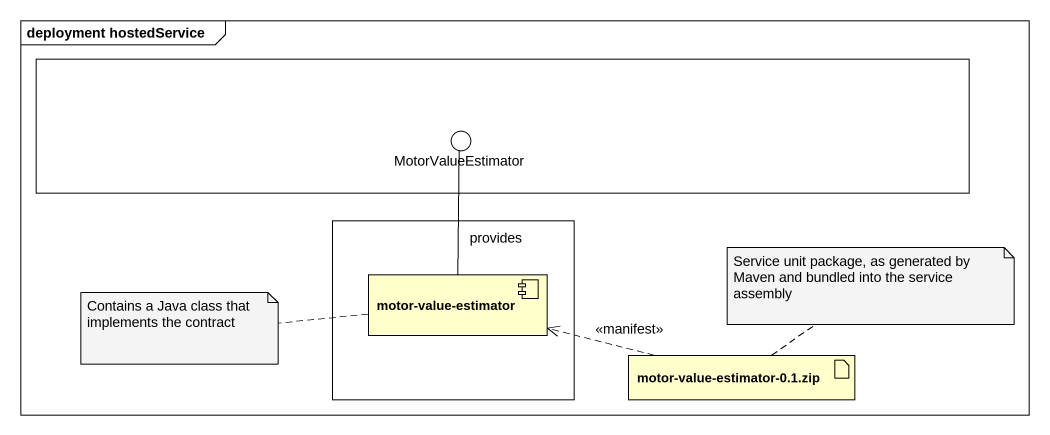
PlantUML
@startuml
mainframe deployment hostedService
rectangle " " as rectangle1
() MotorValueEstimator
rectangle " " as rectangle2 {
  component "motor-value-estimator" as motor_value_estimator
}
artifact "motor-value-estimator-0.1.zip" as motor_value_estimator_0_1
rectangle1 -left- MotorValueEstimator
motor_value_estimator -up- MotorValueEstimator : provides
motor_value_estimator_0_1 .left.> motor_value_estimator : <<manifest>>
note top of motor_value_estimator_0_1 : Service unit package, as generated by Maven and bundled into the service assembly
note left of motor_value_estimator : Contains a Java class that implements the contract
@enduml
